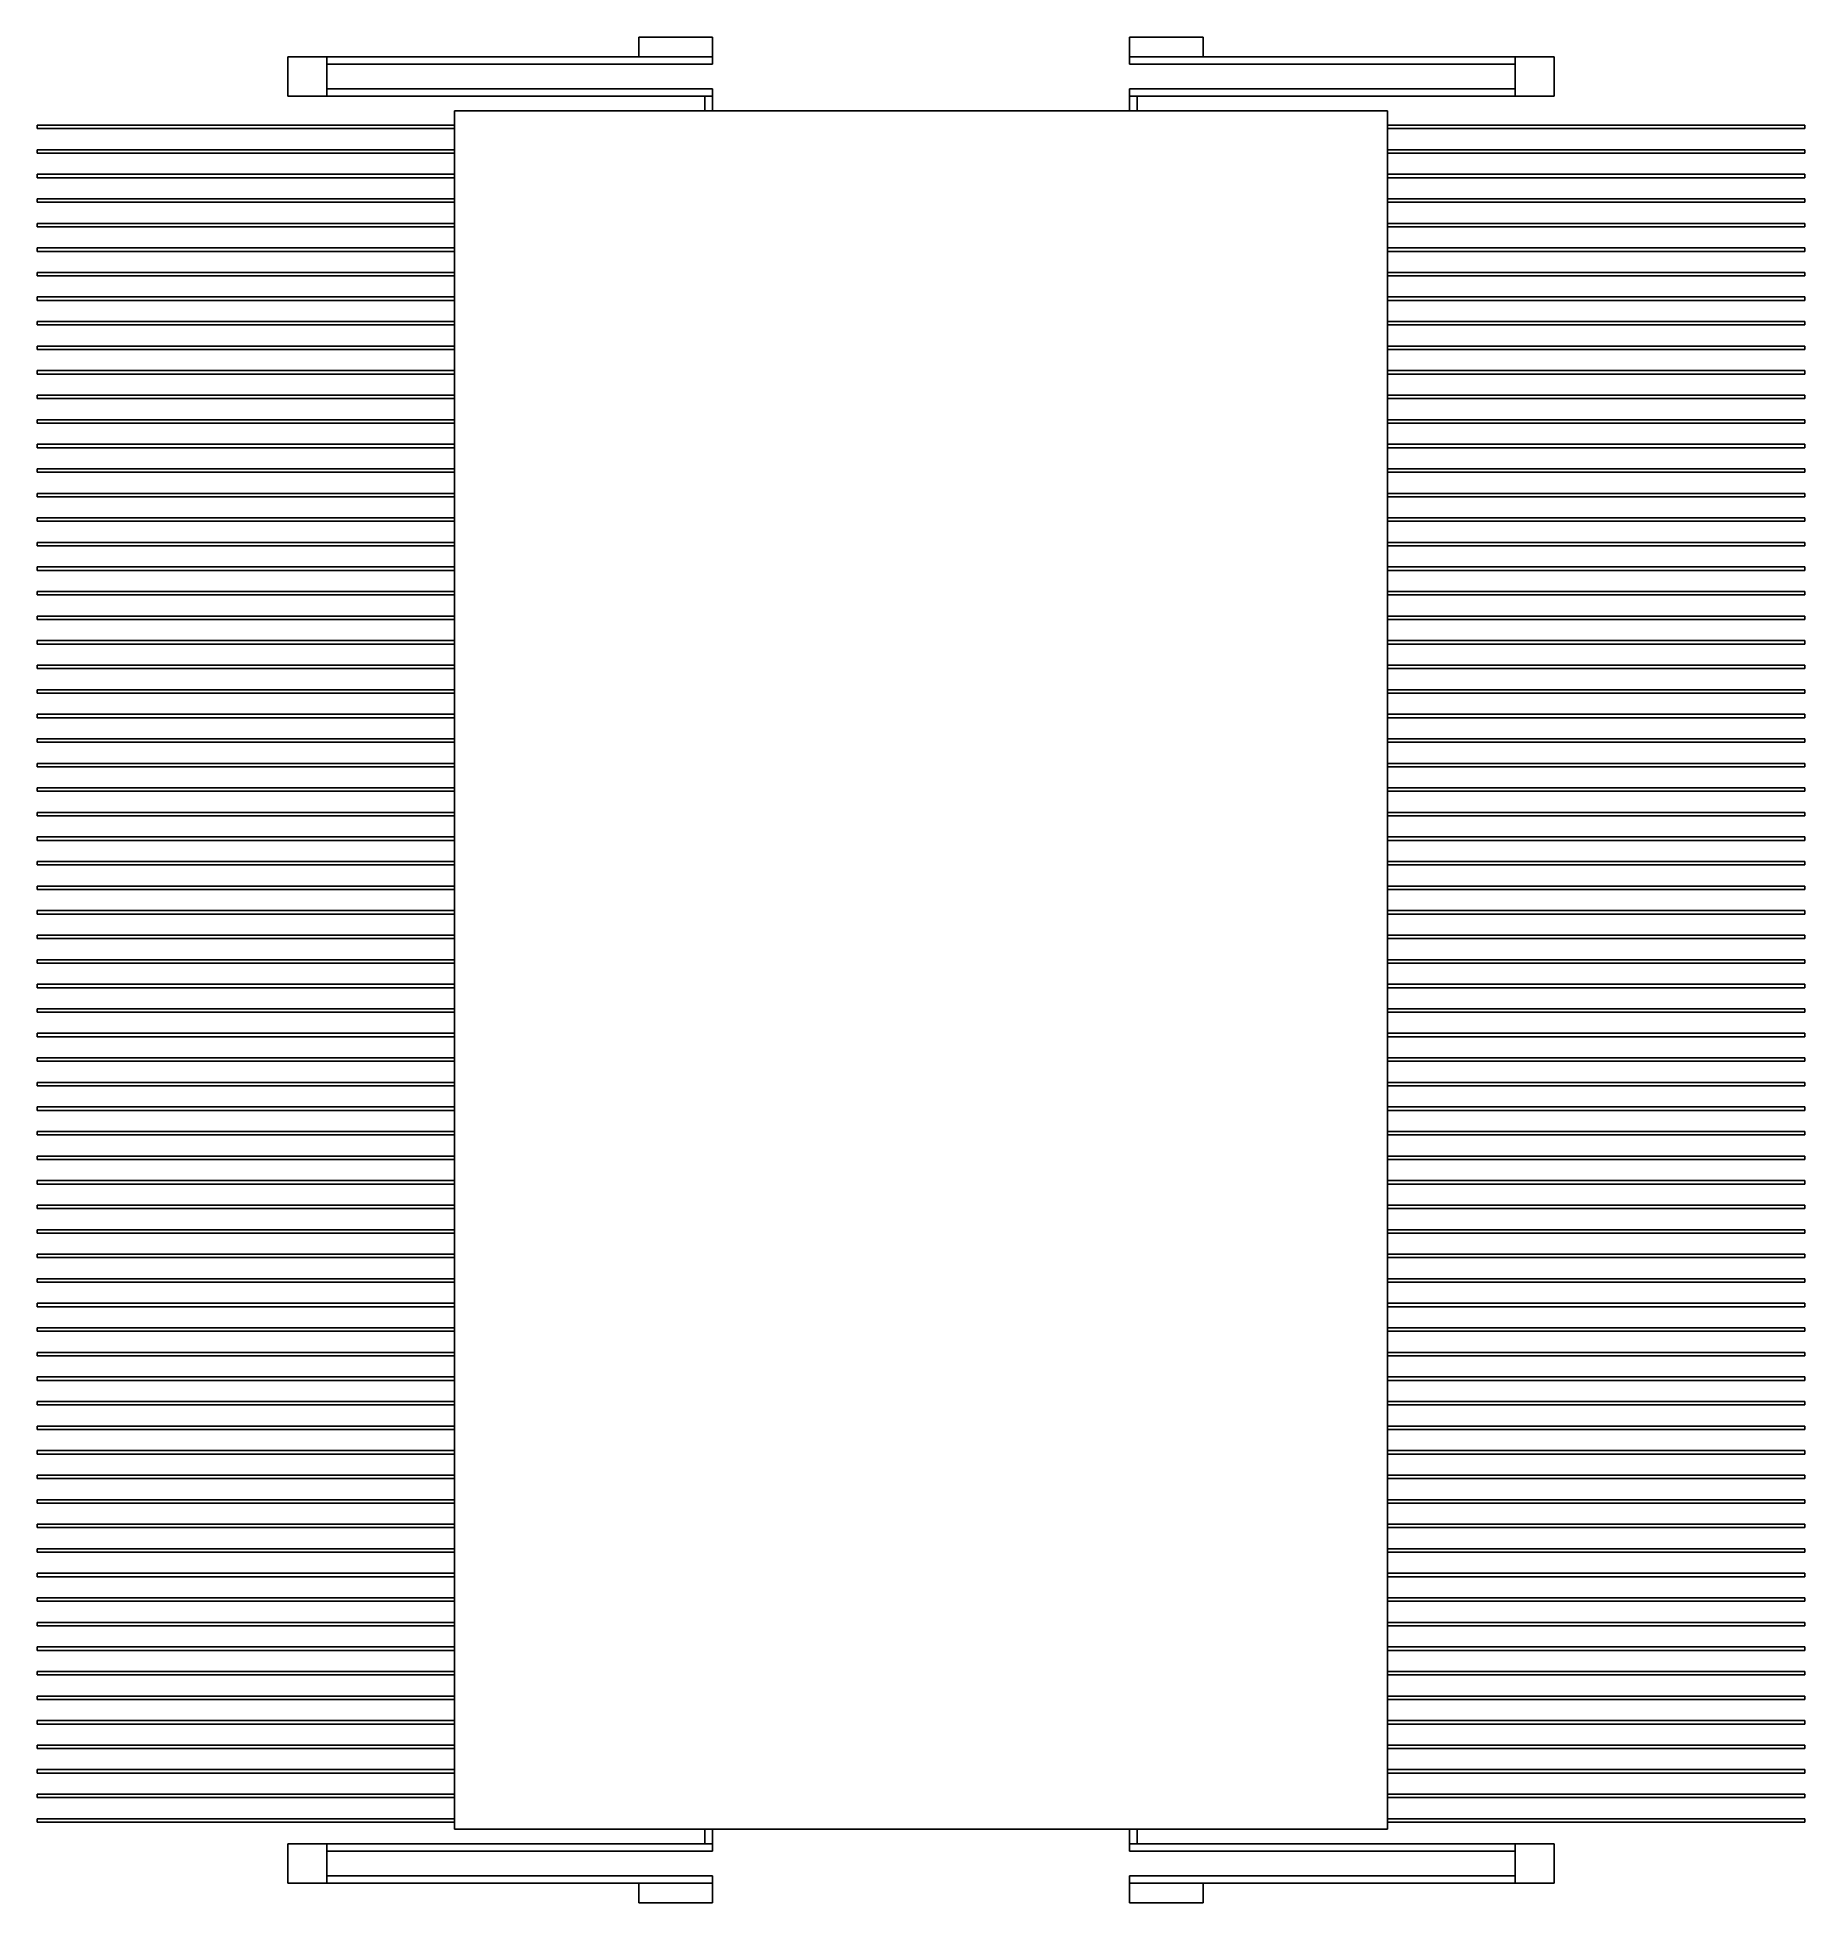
# Model space of a CAD drawing. Header units: centimetres. Extents: x 94.725 to 95.085, y 1.209 to 1.589.
import ezdxf

# ---------------------------------------------------------------- set-up
doc = ezdxf.new("R2010")
doc.units = ezdxf.units.CM
doc.header["$MEASUREMENT"] = 0
doc.layers.add('Single_Axis_MEMS_Accelerometer_fea v1_L1D0', color=7, linetype='Continuous')

msp = doc.modelspace()

# ---------------------------------------------------------------- linework, layer by layer
at = {"layer": 'Single_Axis_MEMS_Accelerometer_fea v1_L1D0'}
for p, q in [((94.8475, 1.5886), (94.8625, 1.5886)), ((94.8475, 1.5846), (94.8475, 1.5886)), ((94.8625, 1.5886), (94.8625, 1.5846)), ((94.9475, 1.5846), (94.9475, 1.5886)), ((94.9475, 1.5886), (94.9625, 1.5886)), ((94.9625, 1.5886), (94.9625, 1.5846)), ((94.776, 1.5846), (94.784, 1.5846)), ((94.776, 1.5766), (94.776, 1.5846)), ((94.784, 1.5846), (94.784, 1.5766)), ((94.784, 1.5831), (94.784, 1.5846)), ((94.784, 1.5846), (94.8625, 1.5846)), ((94.8625, 1.5831), (94.784, 1.5831)), ((94.8625, 1.5846), (94.8475, 1.5846)), ((94.8625, 1.5846), (94.8625, 1.5831)), ((94.9475, 1.5831), (94.9475, 1.5846)), ((94.9625, 1.5846), (94.9475, 1.5846)), ((94.9475, 1.5846), (95.026, 1.5846)), ((95.026, 1.5831), (94.9475, 1.5831)), ((95.026, 1.5766), (95.026, 1.5846)), ((95.026, 1.5846), (95.034, 1.5846)), ((95.026, 1.5846), (95.026, 1.5831)), ((95.034, 1.5846), (95.034, 1.5766)), ((94.784, 1.5781), (94.8625, 1.5781)), ((94.784, 1.5766), (94.784, 1.5781)), ((94.8625, 1.5781), (94.8625, 1.5766)), ((94.9475, 1.5781), (95.026, 1.5781)), ((94.9475, 1.5766), (94.9475, 1.5781)), ((95.026, 1.5781), (95.026, 1.5766)), ((94.784, 1.5766), (94.776, 1.5766)), ((94.8625, 1.5766), (94.784, 1.5766)), ((94.81, 1.5736), (95, 1.5736)), ((94.81, 1.2236), (94.81, 1.5736)), ((94.861, 1.5736), (94.861, 1.5766)), ((94.861, 1.5766), (94.8625, 1.5766)), ((94.8625, 1.5736), (94.861, 1.5736)), ((94.8625, 1.5766), (94.8625, 1.5736)), ((95.026, 1.5766), (94.9475, 1.5766)), ((94.9475, 1.5766), (94.949, 1.5766)), ((94.9475, 1.5736), (94.9475, 1.5766)), ((94.949, 1.5736), (94.9475, 1.5736)), ((94.949, 1.5766), (94.949, 1.5736)), ((95, 1.5736), (95, 1.2236)), ((95.034, 1.5766), (95.026, 1.5766)), ((94.725, 1.57), (94.725, 1.5707)), ((94.725, 1.5707), (94.81, 1.5707)), ((94.81, 1.57), (94.725, 1.57)), ((94.81, 1.5707), (94.81, 1.57)), ((95, 1.5707), (95.085, 1.5707)), ((95, 1.57), (95, 1.5707)), ((95.085, 1.57), (95, 1.57)), ((95.085, 1.5707), (95.085, 1.57)), ((94.725, 1.565), (94.725, 1.5657)), ((94.725, 1.5657), (94.81, 1.5657)), ((94.81, 1.5657), (94.81, 1.565)), ((95, 1.5657), (95.085, 1.5657)), ((95, 1.565), (95, 1.5657)), ((95.085, 1.5657), (95.085, 1.565)), ((94.81, 1.565), (94.725, 1.565)), ((95.085, 1.565), (95, 1.565)), ((94.725, 1.56), (94.725, 1.5607)), ((94.725, 1.5607), (94.81, 1.5607)), ((94.81, 1.56), (94.725, 1.56)), ((94.81, 1.5607), (94.81, 1.56)), ((95, 1.56), (95, 1.5607)), ((95, 1.5607), (95.085, 1.5607)), ((95.085, 1.56), (95, 1.56)), ((95.085, 1.5607), (95.085, 1.56)), ((94.725, 1.5557), (94.81, 1.5557)), ((94.725, 1.555), (94.725, 1.5557)), ((94.81, 1.555), (94.725, 1.555)), ((94.81, 1.5557), (94.81, 1.555)), ((95, 1.5557), (95.085, 1.5557)), ((95, 1.555), (95, 1.5557)), ((95.085, 1.555), (95, 1.555)), ((95.085, 1.5557), (95.085, 1.555)), ((94.725, 1.5507), (94.81, 1.5507)), ((94.725, 1.55), (94.725, 1.5507)), ((94.81, 1.5507), (94.81, 1.55)), ((95, 1.5507), (95.085, 1.5507)), ((95, 1.55), (95, 1.5507)), ((95.085, 1.5507), (95.085, 1.55)), ((94.81, 1.55), (94.725, 1.55)), ((95.085, 1.55), (95, 1.55)), ((94.725, 1.545), (94.725, 1.5457)), ((94.725, 1.5457), (94.81, 1.5457)), ((94.81, 1.545), (94.725, 1.545)), ((94.81, 1.5457), (94.81, 1.545)), ((95, 1.5457), (95.085, 1.5457)), ((95, 1.545), (95, 1.5457)), ((95.085, 1.545), (95, 1.545)), ((95.085, 1.5457), (95.085, 1.545)), ((94.725, 1.5407), (94.81, 1.5407)), ((94.725, 1.54), (94.725, 1.5407)), ((94.81, 1.54), (94.725, 1.54)), ((94.81, 1.5407), (94.81, 1.54)), ((95, 1.54), (95, 1.5407)), ((95, 1.5407), (95.085, 1.5407)), ((95.085, 1.54), (95, 1.54)), ((95.085, 1.5407), (95.085, 1.54)), ((94.725, 1.535), (94.725, 1.5357)), ((94.725, 1.5357), (94.81, 1.5357)), ((94.81, 1.5357), (94.81, 1.535)), ((95, 1.5357), (95.085, 1.5357)), ((95, 1.535), (95, 1.5357)), ((95.085, 1.5357), (95.085, 1.535)), ((94.81, 1.535), (94.725, 1.535)), ((95.085, 1.535), (95, 1.535)), ((94.725, 1.5307), (94.81, 1.5307)), ((94.725, 1.53), (94.725, 1.5307)), ((94.81, 1.53), (94.725, 1.53)), ((94.81, 1.5307), (94.81, 1.53)), ((95, 1.5307), (95.085, 1.5307)), ((95, 1.53), (95, 1.5307)), ((95.085, 1.53), (95, 1.53)), ((95.085, 1.5307), (95.085, 1.53)), ((94.725, 1.525), (94.725, 1.5257)), ((94.725, 1.5257), (94.81, 1.5257)), ((94.81, 1.525), (94.725, 1.525)), ((94.81, 1.5257), (94.81, 1.525)), ((95, 1.5257), (95.085, 1.5257)), ((95, 1.525), (95, 1.5257)), ((95.085, 1.525), (95, 1.525)), ((95.085, 1.5257), (95.085, 1.525)), ((94.725, 1.52), (94.725, 1.5207)), ((94.725, 1.5207), (94.81, 1.5207)), ((94.81, 1.5207), (94.81, 1.52)), ((95, 1.52), (95, 1.5207)), ((95, 1.5207), (95.085, 1.5207)), ((95.085, 1.5207), (95.085, 1.52)), ((94.81, 1.52), (94.725, 1.52)), ((95.085, 1.52), (95, 1.52)), ((94.725, 1.5157), (94.81, 1.5157)), ((94.725, 1.515), (94.725, 1.5157)), ((94.81, 1.515), (94.725, 1.515)), ((94.81, 1.5157), (94.81, 1.515)), ((95, 1.5157), (95.085, 1.5157)), ((95, 1.515), (95, 1.5157)), ((95.085, 1.515), (95, 1.515)), ((95.085, 1.5157), (95.085, 1.515)), ((94.725, 1.51), (94.725, 1.5107)), ((94.725, 1.5107), (94.81, 1.5107)), ((94.81, 1.51), (94.725, 1.51)), ((94.81, 1.5107), (94.81, 1.51)), ((95, 1.5107), (95.085, 1.5107)), ((95, 1.51), (95, 1.5107)), ((95.085, 1.51), (95, 1.51)), ((95.085, 1.5107), (95.085, 1.51)), ((94.725, 1.505), (94.725, 1.5057)), ((94.725, 1.5057), (94.81, 1.5057)), ((94.81, 1.505), (94.725, 1.505)), ((94.81, 1.5057), (94.81, 1.505)), ((95, 1.505), (95, 1.5057)), ((95, 1.5057), (95.085, 1.5057)), ((95.085, 1.505), (95, 1.505)), ((95.085, 1.5057), (95.085, 1.505)), ((94.725, 1.5), (94.725, 1.5007)), ((94.725, 1.5007), (94.81, 1.5007)), ((94.81, 1.5), (94.725, 1.5)), ((94.81, 1.5007), (94.81, 1.5)), ((95, 1.5), (95, 1.5007)), ((95, 1.5007), (95.085, 1.5007)), ((95.085, 1.5), (95, 1.5)), ((95.085, 1.5007), (95.085, 1.5)), ((94.725, 1.495), (94.725, 1.4957)), ((94.725, 1.4957), (94.81, 1.4957)), ((94.81, 1.495), (94.725, 1.495)), ((94.81, 1.4957), (94.81, 1.495)), ((95, 1.495), (95, 1.4957)), ((95, 1.4957), (95.085, 1.4957)), ((95.085, 1.495), (95, 1.495)), ((95.085, 1.4957), (95.085, 1.495)), ((94.725, 1.4907), (94.81, 1.4907)), ((94.725, 1.49), (94.725, 1.4907)), ((94.81, 1.49), (94.725, 1.49)), ((94.81, 1.4907), (94.81, 1.49)), ((95, 1.4907), (95.085, 1.4907)), ((95, 1.49), (95, 1.4907)), ((95.085, 1.49), (95, 1.49)), ((95.085, 1.4907), (95.085, 1.49)), ((94.725, 1.485), (94.725, 1.4857)), ((94.725, 1.4857), (94.81, 1.4857)), ((94.81, 1.485), (94.725, 1.485)), ((94.81, 1.4857), (94.81, 1.485)), ((95, 1.485), (95, 1.4857)), ((95, 1.4857), (95.085, 1.4857)), ((95.085, 1.485), (95, 1.485)), ((95.085, 1.4857), (95.085, 1.485)), ((94.725, 1.4807), (94.81, 1.4807)), ((94.725, 1.48), (94.725, 1.4807)), ((94.81, 1.48), (94.725, 1.48)), ((94.81, 1.4807), (94.81, 1.48)), ((95, 1.4807), (95.085, 1.4807)), ((95, 1.48), (95, 1.4807)), ((95.085, 1.48), (95, 1.48)), ((95.085, 1.4807), (95.085, 1.48)), ((94.725, 1.475), (94.725, 1.4757)), ((94.725, 1.4757), (94.81, 1.4757)), ((94.81, 1.475), (94.725, 1.475)), ((94.81, 1.4757), (94.81, 1.475)), ((95, 1.4757), (95.085, 1.4757)), ((95, 1.475), (95, 1.4757)), ((95.085, 1.475), (95, 1.475)), ((95.085, 1.4757), (95.085, 1.475)), ((94.725, 1.4707), (94.81, 1.4707)), ((94.725, 1.47), (94.725, 1.4707)), ((94.81, 1.4707), (94.81, 1.47)), ((95, 1.47), (95, 1.4707)), ((95, 1.4707), (95.085, 1.4707)), ((95.085, 1.4707), (95.085, 1.47)), ((94.81, 1.47), (94.725, 1.47)), ((95.085, 1.47), (95, 1.47)), ((94.725, 1.465), (94.725, 1.4657)), ((94.725, 1.4657), (94.81, 1.4657)), ((94.81, 1.465), (94.725, 1.465)), ((94.81, 1.4657), (94.81, 1.465)), ((95, 1.4657), (95.085, 1.4657)), ((95, 1.465), (95, 1.4657)), ((95.085, 1.465), (95, 1.465)), ((95.085, 1.4657), (95.085, 1.465)), ((94.725, 1.46), (94.725, 1.4607)), ((94.725, 1.4607), (94.81, 1.4607)), ((94.81, 1.46), (94.725, 1.46)), ((94.81, 1.4607), (94.81, 1.46)), ((95, 1.46), (95, 1.4607)), ((95, 1.4607), (95.085, 1.4607)), ((95.085, 1.46), (95, 1.46)), ((95.085, 1.4607), (95.085, 1.46)), ((94.725, 1.4557), (94.81, 1.4557)), ((94.725, 1.455), (94.725, 1.4557)), ((94.81, 1.4557), (94.81, 1.455)), ((95, 1.455), (95, 1.4557)), ((95, 1.4557), (95.085, 1.4557)), ((95.085, 1.4557), (95.085, 1.455)), ((94.81, 1.455), (94.725, 1.455)), ((95.085, 1.455), (95, 1.455)), ((94.725, 1.45), (94.725, 1.4507)), ((94.725, 1.4507), (94.81, 1.4507)), ((94.81, 1.45), (94.725, 1.45)), ((94.81, 1.4507), (94.81, 1.45)), ((95, 1.45), (95, 1.4507)), ((95, 1.4507), (95.085, 1.4507)), ((95.085, 1.45), (95, 1.45)), ((95.085, 1.4507), (95.085, 1.45)), ((94.725, 1.4457), (94.81, 1.4457)), ((94.725, 1.445), (94.725, 1.4457)), ((94.81, 1.445), (94.725, 1.445)), ((94.81, 1.4457), (94.81, 1.445)), ((95, 1.4457), (95.085, 1.4457)), ((95, 1.445), (95, 1.4457)), ((95.085, 1.445), (95, 1.445)), ((95.085, 1.4457), (95.085, 1.445)), ((94.725, 1.44), (94.725, 1.4407)), ((94.725, 1.4407), (94.81, 1.4407)), ((94.81, 1.4407), (94.81, 1.44)), ((95, 1.44), (95, 1.4407)), ((95, 1.4407), (95.085, 1.4407)), ((95.085, 1.4407), (95.085, 1.44)), ((94.81, 1.44), (94.725, 1.44)), ((95.085, 1.44), (95, 1.44)), ((94.725, 1.435), (94.725, 1.4357)), ((94.725, 1.4357), (94.81, 1.4357)), ((94.81, 1.435), (94.725, 1.435)), ((94.81, 1.4357), (94.81, 1.435)), ((95, 1.435), (95, 1.4357)), ((95, 1.4357), (95.085, 1.4357)), ((95.085, 1.435), (95, 1.435)), ((95.085, 1.4357), (95.085, 1.435)), ((94.725, 1.43), (94.725, 1.4307)), ((94.725, 1.4307), (94.81, 1.4307)), ((94.81, 1.43), (94.725, 1.43)), ((94.81, 1.4307), (94.81, 1.43)), ((95, 1.4307), (95.085, 1.4307)), ((95, 1.43), (95, 1.4307)), ((95.085, 1.43), (95, 1.43)), ((95.085, 1.4307), (95.085, 1.43)), ((94.725, 1.4257), (94.81, 1.4257)), ((94.725, 1.425), (94.725, 1.4257)), ((94.81, 1.4257), (94.81, 1.425)), ((95, 1.425), (95, 1.4257)), ((95, 1.4257), (95.085, 1.4257)), ((95.085, 1.4257), (95.085, 1.425)), ((94.81, 1.425), (94.725, 1.425)), ((95.085, 1.425), (95, 1.425)), ((94.725, 1.4207), (94.81, 1.4207)), ((94.725, 1.42), (94.725, 1.4207)), ((94.81, 1.42), (94.725, 1.42)), ((94.81, 1.4207), (94.81, 1.42)), ((95, 1.42), (95, 1.4207)), ((95, 1.4207), (95.085, 1.4207)), ((95.085, 1.42), (95, 1.42)), ((95.085, 1.4207), (95.085, 1.42)), ((94.725, 1.4157), (94.81, 1.4157)), ((94.725, 1.415), (94.725, 1.4157)), ((94.81, 1.415), (94.725, 1.415)), ((94.81, 1.4157), (94.81, 1.415)), ((95, 1.4157), (95.085, 1.4157)), ((95, 1.415), (95, 1.4157)), ((95.085, 1.415), (95, 1.415)), ((95.085, 1.4157), (95.085, 1.415)), ((94.725, 1.4107), (94.81, 1.4107)), ((94.725, 1.41), (94.725, 1.4107)), ((94.81, 1.41), (94.725, 1.41)), ((94.81, 1.4107), (94.81, 1.41)), ((95, 1.4107), (95.085, 1.4107)), ((95, 1.41), (95, 1.4107)), ((95.085, 1.41), (95, 1.41)), ((95.085, 1.4107), (95.085, 1.41)), ((94.725, 1.405), (94.725, 1.4057)), ((94.725, 1.4057), (94.81, 1.4057)), ((94.81, 1.405), (94.725, 1.405)), ((94.81, 1.4057), (94.81, 1.405)), ((95, 1.405), (95, 1.4057)), ((95, 1.4057), (95.085, 1.4057)), ((95.085, 1.405), (95, 1.405)), ((95.085, 1.4057), (95.085, 1.405)), ((94.725, 1.4007), (94.81, 1.4007)), ((94.725, 1.4), (94.725, 1.4007)), ((94.81, 1.4), (94.725, 1.4)), ((94.81, 1.4007), (94.81, 1.4)), ((95, 1.4), (95, 1.4007)), ((95, 1.4007), (95.085, 1.4007)), ((95.085, 1.4), (95, 1.4)), ((95.085, 1.4007), (95.085, 1.4)), ((94.725, 1.395), (94.725, 1.3957)), ((94.725, 1.3957), (94.81, 1.3957)), ((94.81, 1.395), (94.725, 1.395)), ((94.81, 1.3957), (94.81, 1.395)), ((95, 1.3957), (95.085, 1.3957)), ((95, 1.395), (95, 1.3957)), ((95.085, 1.395), (95, 1.395)), ((95.085, 1.3957), (95.085, 1.395)), ((94.725, 1.39), (94.725, 1.3907)), ((94.725, 1.3907), (94.81, 1.3907)), ((94.81, 1.39), (94.725, 1.39)), ((94.81, 1.3907), (94.81, 1.39)), ((95, 1.3907), (95.085, 1.3907)), ((95, 1.39), (95, 1.3907)), ((95.085, 1.39), (95, 1.39)), ((95.085, 1.3907), (95.085, 1.39)), ((94.725, 1.385), (94.725, 1.3857)), ((94.725, 1.3857), (94.81, 1.3857)), ((94.81, 1.385), (94.725, 1.385)), ((94.81, 1.3857), (94.81, 1.385)), ((95, 1.3857), (95.085, 1.3857)), ((95, 1.385), (95, 1.3857)), ((95.085, 1.385), (95, 1.385)), ((95.085, 1.3857), (95.085, 1.385)), ((94.725, 1.38), (94.725, 1.3807)), ((94.725, 1.3807), (94.81, 1.3807)), ((94.81, 1.38), (94.725, 1.38)), ((94.81, 1.3807), (94.81, 1.38)), ((95, 1.38), (95, 1.3807)), ((95, 1.3807), (95.085, 1.3807)), ((95.085, 1.38), (95, 1.38)), ((95.085, 1.3807), (95.085, 1.38)), ((94.725, 1.3757), (94.81, 1.3757)), ((94.725, 1.375), (94.725, 1.3757)), ((94.81, 1.3757), (94.81, 1.375)), ((95, 1.375), (95, 1.3757)), ((95, 1.3757), (95.085, 1.3757)), ((95.085, 1.3757), (95.085, 1.375)), ((94.81, 1.375), (94.725, 1.375)), ((95.085, 1.375), (95, 1.375)), ((94.725, 1.37), (94.725, 1.3707)), ((94.725, 1.3707), (94.81, 1.3707)), ((94.81, 1.37), (94.725, 1.37)), ((94.81, 1.3707), (94.81, 1.37)), ((95, 1.3707), (95.085, 1.3707)), ((95, 1.37), (95, 1.3707)), ((95.085, 1.37), (95, 1.37)), ((95.085, 1.3707), (95.085, 1.37)), ((94.725, 1.365), (94.725, 1.3657)), ((94.725, 1.3657), (94.81, 1.3657)), ((94.81, 1.365), (94.725, 1.365)), ((94.81, 1.3657), (94.81, 1.365)), ((95, 1.3657), (95.085, 1.3657)), ((95, 1.365), (95, 1.3657)), ((95.085, 1.365), (95, 1.365)), ((95.085, 1.3657), (95.085, 1.365)), ((94.725, 1.36), (94.725, 1.3607)), ((94.725, 1.3607), (94.81, 1.3607)), ((94.81, 1.3607), (94.81, 1.36)), ((95, 1.3607), (95.085, 1.3607)), ((95, 1.36), (95, 1.3607)), ((95.085, 1.3607), (95.085, 1.36)), ((94.81, 1.36), (94.725, 1.36)), ((95.085, 1.36), (95, 1.36)), ((94.725, 1.355), (94.725, 1.3557)), ((94.725, 1.3557), (94.81, 1.3557)), ((94.81, 1.355), (94.725, 1.355)), ((94.81, 1.3557), (94.81, 1.355)), ((95, 1.3557), (95.085, 1.3557)), ((95, 1.355), (95, 1.3557)), ((95.085, 1.355), (95, 1.355)), ((95.085, 1.3557), (95.085, 1.355)), ((94.725, 1.35), (94.725, 1.3507)), ((94.725, 1.3507), (94.81, 1.3507)), ((94.81, 1.35), (94.725, 1.35)), ((94.81, 1.3507), (94.81, 1.35)), ((95, 1.3507), (95.085, 1.3507)), ((95, 1.35), (95, 1.3507)), ((95.085, 1.35), (95, 1.35)), ((95.085, 1.3507), (95.085, 1.35)), ((94.725, 1.3457), (94.81, 1.3457)), ((94.725, 1.345), (94.725, 1.3457)), ((94.81, 1.3457), (94.81, 1.345)), ((95, 1.3457), (95.085, 1.3457)), ((95, 1.345), (95, 1.3457)), ((95.085, 1.3457), (95.085, 1.345)), ((94.81, 1.345), (94.725, 1.345)), ((95.085, 1.345), (95, 1.345)), ((94.725, 1.34), (94.725, 1.3407)), ((94.725, 1.3407), (94.81, 1.3407)), ((94.81, 1.34), (94.725, 1.34)), ((94.81, 1.3407), (94.81, 1.34)), ((95, 1.3407), (95.085, 1.3407)), ((95, 1.34), (95, 1.3407)), ((95.085, 1.34), (95, 1.34)), ((95.085, 1.3407), (95.085, 1.34)), ((94.725, 1.335), (94.725, 1.3357)), ((94.725, 1.3357), (94.81, 1.3357)), ((94.81, 1.335), (94.725, 1.335)), ((94.81, 1.3357), (94.81, 1.335)), ((95, 1.3357), (95.085, 1.3357)), ((95, 1.335), (95, 1.3357)), ((95.085, 1.335), (95, 1.335)), ((95.085, 1.3357), (95.085, 1.335)), ((94.725, 1.3307), (94.81, 1.3307)), ((94.725, 1.33), (94.725, 1.3307)), ((94.81, 1.3307), (94.81, 1.33)), ((95, 1.3307), (95.085, 1.3307)), ((95, 1.33), (95, 1.3307)), ((95.085, 1.3307), (95.085, 1.33)), ((94.81, 1.33), (94.725, 1.33)), ((95.085, 1.33), (95, 1.33)), ((94.725, 1.325), (94.725, 1.3257)), ((94.725, 1.3257), (94.81, 1.3257)), ((94.81, 1.325), (94.725, 1.325)), ((94.81, 1.3257), (94.81, 1.325)), ((95, 1.325), (95, 1.3257)), ((95, 1.3257), (95.085, 1.3257)), ((95.085, 1.325), (95, 1.325)), ((95.085, 1.3257), (95.085, 1.325)), ((94.725, 1.32), (94.725, 1.3207)), ((94.725, 1.3207), (94.81, 1.3207)), ((94.81, 1.32), (94.725, 1.32)), ((94.81, 1.3207), (94.81, 1.32)), ((95, 1.32), (95, 1.3207)), ((95, 1.3207), (95.085, 1.3207)), ((95.085, 1.32), (95, 1.32)), ((95.085, 1.3207), (95.085, 1.32)), ((94.725, 1.315), (94.725, 1.3157)), ((94.725, 1.3157), (94.81, 1.3157)), ((94.81, 1.315), (94.725, 1.315)), ((94.81, 1.3157), (94.81, 1.315)), ((95, 1.3157), (95.085, 1.3157)), ((95, 1.315), (95, 1.3157)), ((95.085, 1.315), (95, 1.315)), ((95.085, 1.3157), (95.085, 1.315)), ((94.725, 1.3107), (94.81, 1.3107)), ((94.725, 1.31), (94.725, 1.3107)), ((94.81, 1.31), (94.725, 1.31)), ((94.81, 1.3107), (94.81, 1.31)), ((95, 1.31), (95, 1.3107)), ((95, 1.3107), (95.085, 1.3107)), ((95.085, 1.31), (95, 1.31)), ((95.085, 1.3107), (95.085, 1.31)), ((94.725, 1.3057), (94.81, 1.3057)), ((94.725, 1.305), (94.725, 1.3057)), ((94.81, 1.305), (94.725, 1.305)), ((94.81, 1.3057), (94.81, 1.305)), ((95, 1.305), (95, 1.3057)), ((95, 1.3057), (95.085, 1.3057)), ((95.085, 1.305), (95, 1.305)), ((95.085, 1.3057), (95.085, 1.305)), ((94.725, 1.3), (94.725, 1.3007)), ((94.725, 1.3007), (94.81, 1.3007)), ((94.81, 1.3), (94.725, 1.3)), ((94.81, 1.3007), (94.81, 1.3)), ((95, 1.3007), (95.085, 1.3007)), ((95, 1.3), (95, 1.3007)), ((95.085, 1.3), (95, 1.3)), ((95.085, 1.3007), (95.085, 1.3)), ((94.725, 1.2957), (94.81, 1.2957)), ((94.725, 1.295), (94.725, 1.2957)), ((94.81, 1.295), (94.725, 1.295)), ((94.81, 1.2957), (94.81, 1.295)), ((95, 1.295), (95, 1.2957)), ((95, 1.2957), (95.085, 1.2957)), ((95.085, 1.295), (95, 1.295)), ((95.085, 1.2957), (95.085, 1.295)), ((94.725, 1.2907), (94.81, 1.2907)), ((94.725, 1.29), (94.725, 1.2907)), ((94.81, 1.29), (94.725, 1.29)), ((94.81, 1.2907), (94.81, 1.29)), ((95, 1.29), (95, 1.2907)), ((95, 1.2907), (95.085, 1.2907)), ((95.085, 1.29), (95, 1.29)), ((95.085, 1.2907), (95.085, 1.29)), ((94.725, 1.2857), (94.81, 1.2857)), ((94.725, 1.285), (94.725, 1.2857)), ((94.81, 1.285), (94.725, 1.285)), ((94.81, 1.2857), (94.81, 1.285)), ((95, 1.2857), (95.085, 1.2857)), ((95, 1.285), (95, 1.2857)), ((95.085, 1.285), (95, 1.285)), ((95.085, 1.2857), (95.085, 1.285)), ((94.725, 1.28), (94.725, 1.2807)), ((94.725, 1.2807), (94.81, 1.2807)), ((94.81, 1.2807), (94.81, 1.28)), ((95, 1.2807), (95.085, 1.2807)), ((95, 1.28), (95, 1.2807)), ((95.085, 1.2807), (95.085, 1.28)), ((94.81, 1.28), (94.725, 1.28)), ((95.085, 1.28), (95, 1.28)), ((94.725, 1.275), (94.725, 1.2757)), ((94.725, 1.2757), (94.81, 1.2757)), ((94.81, 1.275), (94.725, 1.275)), ((94.81, 1.2757), (94.81, 1.275)), ((95, 1.275), (95, 1.2757)), ((95, 1.2757), (95.085, 1.2757)), ((95.085, 1.275), (95, 1.275)), ((95.085, 1.2757), (95.085, 1.275)), ((94.725, 1.2707), (94.81, 1.2707)), ((94.725, 1.27), (94.725, 1.2707)), ((94.81, 1.27), (94.725, 1.27)), ((94.81, 1.2707), (94.81, 1.27)), ((95, 1.27), (95, 1.2707)), ((95, 1.2707), (95.085, 1.2707)), ((95.085, 1.27), (95, 1.27)), ((95.085, 1.2707), (95.085, 1.27)), ((94.725, 1.265), (94.725, 1.2657)), ((94.725, 1.2657), (94.81, 1.2657)), ((94.81, 1.2657), (94.81, 1.265)), ((95, 1.265), (95, 1.2657)), ((95, 1.2657), (95.085, 1.2657)), ((95.085, 1.2657), (95.085, 1.265)), ((94.81, 1.265), (94.725, 1.265)), ((95.085, 1.265), (95, 1.265)), ((94.725, 1.2607), (94.81, 1.2607)), ((94.725, 1.26), (94.725, 1.2607)), ((94.81, 1.26), (94.725, 1.26)), ((94.81, 1.2607), (94.81, 1.26)), ((95, 1.26), (95, 1.2607)), ((95, 1.2607), (95.085, 1.2607)), ((95.085, 1.26), (95, 1.26)), ((95.085, 1.2607), (95.085, 1.26)), ((94.725, 1.255), (94.725, 1.2557)), ((94.725, 1.2557), (94.81, 1.2557)), ((94.81, 1.255), (94.725, 1.255)), ((94.81, 1.2557), (94.81, 1.255)), ((95, 1.255), (95, 1.2557)), ((95, 1.2557), (95.085, 1.2557)), ((95.085, 1.255), (95, 1.255)), ((95.085, 1.2557), (95.085, 1.255)), ((94.725, 1.25), (94.725, 1.2507)), ((94.725, 1.2507), (94.81, 1.2507)), ((94.81, 1.2507), (94.81, 1.25)), ((95, 1.2507), (95.085, 1.2507)), ((95, 1.25), (95, 1.2507)), ((95.085, 1.2507), (95.085, 1.25)), ((94.81, 1.25), (94.725, 1.25)), ((95.085, 1.25), (95, 1.25)), ((94.725, 1.245), (94.725, 1.2457)), ((94.725, 1.2457), (94.81, 1.2457)), ((94.81, 1.245), (94.725, 1.245)), ((94.81, 1.2457), (94.81, 1.245)), ((95, 1.245), (95, 1.2457)), ((95, 1.2457), (95.085, 1.2457)), ((95.085, 1.245), (95, 1.245)), ((95.085, 1.2457), (95.085, 1.245)), ((94.725, 1.24), (94.725, 1.2407)), ((94.725, 1.2407), (94.81, 1.2407)), ((94.81, 1.24), (94.725, 1.24)), ((94.81, 1.2407), (94.81, 1.24)), ((95, 1.2407), (95.085, 1.2407)), ((95, 1.24), (95, 1.2407)), ((95.085, 1.24), (95, 1.24)), ((95.085, 1.2407), (95.085, 1.24)), ((94.725, 1.2357), (94.81, 1.2357)), ((94.725, 1.235), (94.725, 1.2357)), ((94.81, 1.2357), (94.81, 1.235)), ((95, 1.2357), (95.085, 1.2357)), ((95, 1.235), (95, 1.2357)), ((95.085, 1.2357), (95.085, 1.235)), ((94.81, 1.235), (94.725, 1.235)), ((95.085, 1.235), (95, 1.235)), ((94.725, 1.23), (94.725, 1.2307)), ((94.725, 1.2307), (94.81, 1.2307)), ((94.81, 1.23), (94.725, 1.23)), ((94.81, 1.2307), (94.81, 1.23)), ((95, 1.2307), (95.085, 1.2307)), ((95, 1.23), (95, 1.2307)), ((95.085, 1.23), (95, 1.23)), ((95.085, 1.2307), (95.085, 1.23)), ((94.725, 1.225), (94.725, 1.2257)), ((94.725, 1.2257), (94.81, 1.2257)), ((94.81, 1.225), (94.725, 1.225)), ((94.81, 1.2257), (94.81, 1.225)), ((95, 1.225), (95, 1.2257)), ((95, 1.2257), (95.085, 1.2257)), ((95.085, 1.225), (95, 1.225)), ((95.085, 1.2257), (95.085, 1.225)), ((94.776, 1.2126), (94.776, 1.2206)), ((94.776, 1.2206), (94.784, 1.2206)), ((94.784, 1.2206), (94.8625, 1.2206)), ((94.784, 1.2191), (94.784, 1.2206)), ((94.784, 1.2206), (94.784, 1.2126)), ((95, 1.2236), (94.81, 1.2236)), ((94.861, 1.2236), (94.8625, 1.2236)), ((94.861, 1.2206), (94.861, 1.2236)), ((94.8625, 1.2206), (94.861, 1.2206)), ((94.8625, 1.2236), (94.8625, 1.2206)), ((94.8625, 1.2206), (94.8625, 1.2191)), ((94.9475, 1.2206), (94.9475, 1.2236)), ((94.9475, 1.2236), (94.949, 1.2236)), ((94.9475, 1.2191), (94.9475, 1.2206)), ((94.949, 1.2206), (94.9475, 1.2206)), ((94.9475, 1.2206), (95.026, 1.2206)), ((94.949, 1.2236), (94.949, 1.2206)), ((95.026, 1.2206), (95.026, 1.2191)), ((95.026, 1.2206), (95.034, 1.2206)), ((95.026, 1.2126), (95.026, 1.2206)), ((95.034, 1.2206), (95.034, 1.2126)), ((94.8625, 1.2191), (94.784, 1.2191)), ((95.026, 1.2191), (94.9475, 1.2191)), ((94.784, 1.2126), (94.776, 1.2126)), ((94.784, 1.2126), (94.784, 1.2141)), ((94.784, 1.2141), (94.8625, 1.2141)), ((94.8625, 1.2126), (94.784, 1.2126)), ((94.8475, 1.2086), (94.8475, 1.2126)), ((94.8475, 1.2126), (94.8625, 1.2126)), ((94.8625, 1.2141), (94.8625, 1.2126)), ((94.8625, 1.2126), (94.8625, 1.2086)), ((94.9475, 1.2126), (94.9475, 1.2141)), ((94.9475, 1.2141), (95.026, 1.2141)), ((95.026, 1.2126), (94.9475, 1.2126)), ((94.9475, 1.2126), (94.9625, 1.2126)), ((94.9475, 1.2086), (94.9475, 1.2126)), ((94.9625, 1.2126), (94.9625, 1.2086)), ((95.026, 1.2141), (95.026, 1.2126)), ((95.034, 1.2126), (95.026, 1.2126)), ((94.8625, 1.2086), (94.8475, 1.2086)), ((94.9625, 1.2086), (94.9475, 1.2086))]:
    msp.add_line(p, q, dxfattribs=at)

doc.saveas('drawing.dxf')
